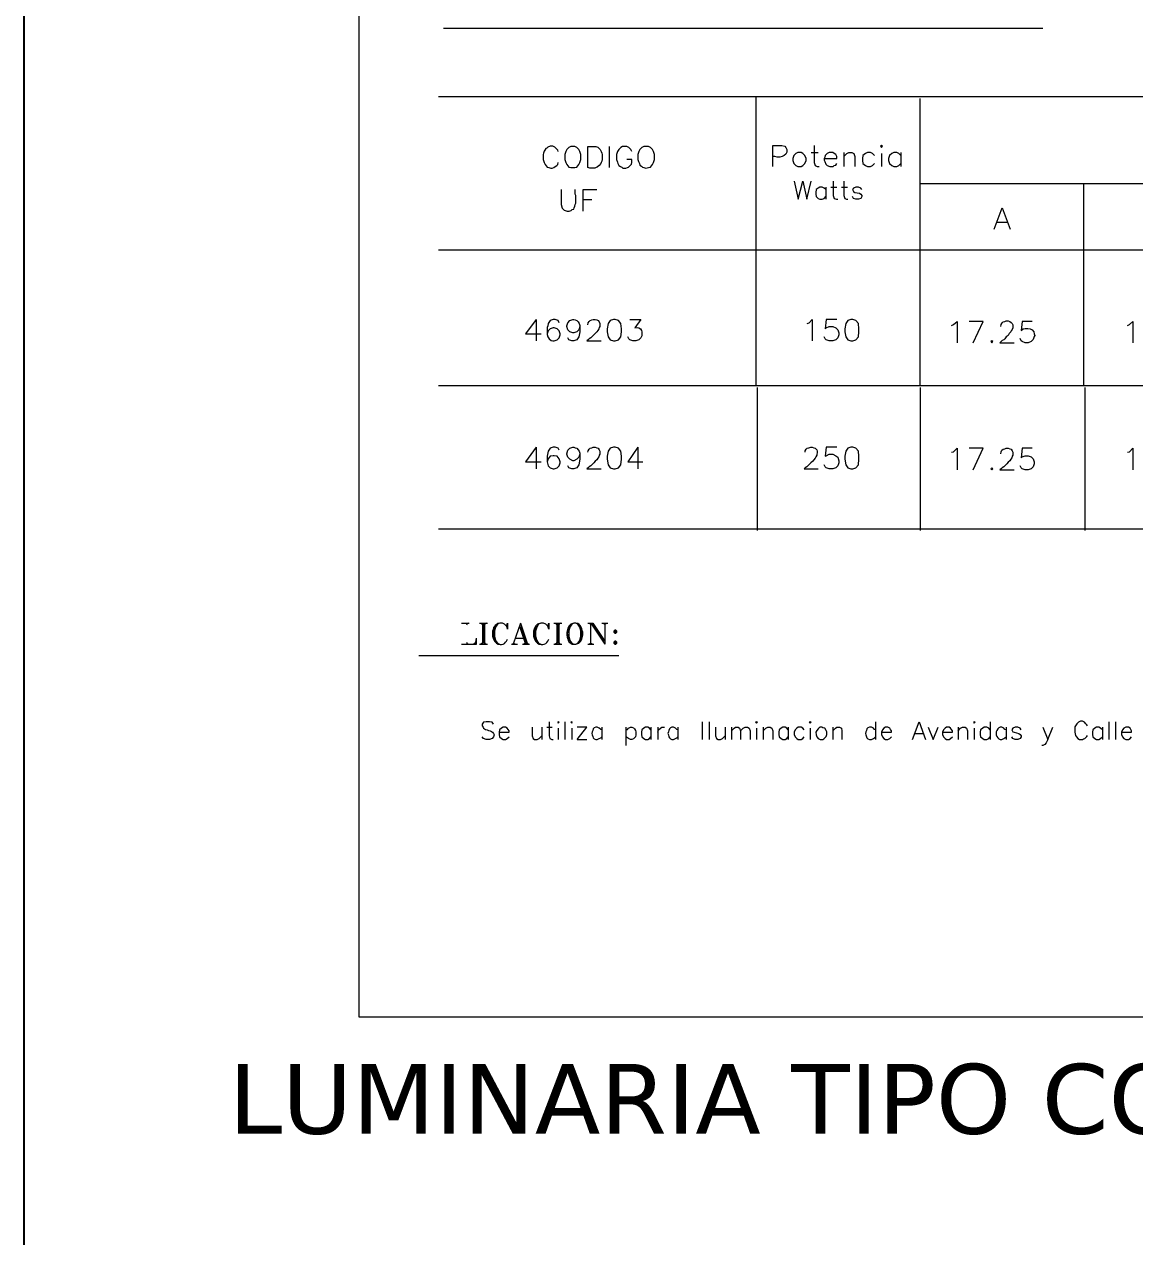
# Model space of a CAD drawing. Extents: x 604418 to 606014, y 1310869 to 1312555.
# Drawn here: x 605408.21 to 605449.03, y 1311098.76 to 1311143.32 of the extents above; entities that cross this region are included whole.
import ezdxf

# ---------------------------------------------------------------- set-up
doc = ezdxf.new("R2010")
doc.units = 0
doc.header["$MEASUREMENT"] = 0
doc.linetypes.add('DASHED', pattern=[0.75, 0.5, -0.25])
doc.layers.get('0').update_dxf_attribs({"color": 10})
doc.layers.add('_Detalles', color=254, linetype='DASHED')
doc.styles.add('ISAAC', font='arial.ttf')

msp = doc.modelspace()

# ---------------------------------------------------------------- linework, layer by layer
at = {"ltscale": 0.25}
msp.add_lwpolyline([(606013.759, 1310913.533), (605408.211, 1310911.04), (605408.211, 1311284.99), (606013.759, 1311287.483)], close=True, dxfattribs=at)
at = {"color": 7, "lineweight": 13}
msp.add_lwpolyline([(605420.505, 1311106.841), (605480.689, 1311106.841), (605480.689, 1311184.727), (605420.505, 1311184.727)], close=True, dxfattribs=at)
for points in [[(605423.618, 1311143.173), (605445.646, 1311143.173)], [(605423.434, 1311140.668), (605476.128, 1311140.668)], [(605435.111, 1311130.041), (605435.111, 1311140.668)], [(605441.133, 1311130.041), (605441.133, 1311140.594)], [(605427.836, 1311138.642), (605427.817, 1311138.697), (605427.78, 1311138.734), (605427.743, 1311138.771), (605427.707, 1311138.808), (605427.633, 1311138.845), (605427.541, 1311138.845), (605427.449, 1311138.808), (605427.412, 1311138.771), (605427.375, 1311138.753), (605427.338, 1311138.697), (605427.32, 1311138.66), (605427.301, 1311138.587), (605427.283, 1311138.532), (605427.283, 1311138.347), (605427.32, 1311138.237), (605427.357, 1311138.163), (605427.43, 1311138.071), (605427.486, 1311138.053), (605427.559, 1311138.034), (605427.615, 1311138.034), (605427.67, 1311138.053), (605427.725, 1311138.09), (605427.78, 1311138.126), (605427.817, 1311138.163), (605427.836, 1311138.237)], [(605428.296, 1311138.826), (605428.222, 1311138.789), (605428.149, 1311138.716), (605428.112, 1311138.642), (605428.075, 1311138.532), (605428.075, 1311138.347), (605428.112, 1311138.237), (605428.149, 1311138.163), (605428.222, 1311138.071), (605428.296, 1311138.053), (605428.443, 1311138.053), (605428.517, 1311138.071), (605428.591, 1311138.163), (605428.628, 1311138.237), (605428.664, 1311138.347), (605428.664, 1311138.532), (605428.628, 1311138.642), (605428.591, 1311138.716), (605428.517, 1311138.789), (605428.443, 1311138.826), (605428.296, 1311138.826)], [(605428.922, 1311138.053), (605428.922, 1311138.826), (605428.996, 1311138.826), (605429.051, 1311138.826), (605429.088, 1311138.826), (605429.143, 1311138.826), (605429.217, 1311138.826), (605429.291, 1311138.808), (605429.327, 1311138.771), (605429.383, 1311138.716), (605429.42, 1311138.642), (605429.438, 1311138.587), (605429.456, 1311138.532), (605429.456, 1311138.458), (605429.456, 1311138.403), (605429.456, 1311138.347), (605429.438, 1311138.292), (605429.42, 1311138.237), (605429.401, 1311138.2), (605429.346, 1311138.126), (605429.272, 1311138.071), (605429.235, 1311138.053), (605429.18, 1311138.034), (605429.125, 1311138.034), (605429.07, 1311138.034), (605428.996, 1311138.034), (605428.922, 1311138.053)], [(605429.714, 1311138.826), (605429.714, 1311138.053)], [(605430.543, 1311138.642), (605430.506, 1311138.716), (605430.433, 1311138.789), (605430.359, 1311138.826), (605430.193, 1311138.826), (605430.138, 1311138.789), (605430.064, 1311138.716), (605430.009, 1311138.642), (605429.972, 1311138.532), (605429.972, 1311138.347), (605430.009, 1311138.255), (605430.027, 1311138.2), (605430.064, 1311138.126), (605430.119, 1311138.09), (605430.175, 1311138.071), (605430.211, 1311138.034), (605430.267, 1311138.034), (605430.322, 1311138.034), (605430.377, 1311138.053), (605430.414, 1311138.071), (605430.451, 1311138.108), (605430.488, 1311138.145), (605430.525, 1311138.182), (605430.543, 1311138.237), (605430.543, 1311138.292), (605430.543, 1311138.347), (605430.359, 1311138.347)], [(605430.985, 1311138.826), (605430.911, 1311138.789), (605430.838, 1311138.716), (605430.801, 1311138.642), (605430.764, 1311138.532), (605430.764, 1311138.347), (605430.782, 1311138.274), (605430.819, 1311138.2), (605430.838, 1311138.145), (605430.893, 1311138.108), (605430.93, 1311138.071), (605430.985, 1311138.053), (605431.059, 1311138.034), (605431.151, 1311138.053), (605431.224, 1311138.071), (605431.298, 1311138.163), (605431.335, 1311138.237), (605431.372, 1311138.347), (605431.372, 1311138.532), (605431.335, 1311138.642), (605431.298, 1311138.716), (605431.224, 1311138.789), (605431.151, 1311138.826), (605430.985, 1311138.826)], [(605435.718, 1311138.09), (605435.718, 1311138.863), (605436.05, 1311138.863), (605436.161, 1311138.845), (605436.197, 1311138.789), (605436.234, 1311138.716), (605436.234, 1311138.66), (605436.234, 1311138.624), (605436.197, 1311138.55), (605436.142, 1311138.495), (605436.068, 1311138.458), (605435.976, 1311138.439), (605435.884, 1311138.439), (605435.792, 1311138.458), (605435.718, 1311138.458)], [(605436.639, 1311138.605), (605436.566, 1311138.568), (605436.492, 1311138.495), (605436.455, 1311138.384), (605436.455, 1311138.311), (605436.492, 1311138.2), (605436.566, 1311138.126), (605436.639, 1311138.09), (605436.768, 1311138.09), (605436.824, 1311138.126), (605436.897, 1311138.2), (605436.952, 1311138.311), (605436.952, 1311138.384), (605436.897, 1311138.495), (605436.824, 1311138.568), (605436.768, 1311138.605), (605436.639, 1311138.605)], [(605437.137, 1311138.605), (605437.395, 1311138.605)], [(605437.247, 1311138.863), (605437.247, 1311138.237), (605437.284, 1311138.126), (605437.358, 1311138.09), (605437.431, 1311138.09)], [(605437.616, 1311138.384), (605438.076, 1311138.384), (605438.076, 1311138.458), (605438.039, 1311138.532), (605437.984, 1311138.568), (605437.929, 1311138.605), (605437.8, 1311138.605), (605437.726, 1311138.568), (605437.652, 1311138.495), (605437.634, 1311138.439), (605437.616, 1311138.384), (605437.616, 1311138.329), (605437.634, 1311138.274), (605437.671, 1311138.182), (605437.726, 1311138.126), (605437.818, 1311138.09), (605437.892, 1311138.09), (605437.947, 1311138.09), (605437.984, 1311138.126), (605438.039, 1311138.145), (605438.076, 1311138.2)], [(605438.334, 1311138.605), (605438.334, 1311138.09)], [(605438.334, 1311138.458), (605438.444, 1311138.568), (605438.518, 1311138.605), (605438.629, 1311138.605), (605438.702, 1311138.568), (605438.739, 1311138.458), (605438.739, 1311138.09)], [(605439.457, 1311138.495), (605439.384, 1311138.568), (605439.31, 1311138.605), (605439.199, 1311138.605), (605439.126, 1311138.568), (605439.034, 1311138.495), (605439.015, 1311138.384), (605439.015, 1311138.311), (605439.034, 1311138.2), (605439.126, 1311138.126), (605439.199, 1311138.09), (605439.31, 1311138.09), (605439.384, 1311138.126), (605439.457, 1311138.2)], [(605439.678, 1311138.845), (605439.715, 1311138.789), (605439.752, 1311138.845), (605439.715, 1311138.863), (605439.678, 1311138.845)], [(605440.433, 1311138.495), (605440.36, 1311138.568), (605440.286, 1311138.605), (605440.176, 1311138.605), (605440.102, 1311138.568), (605440.01, 1311138.495), (605439.973, 1311138.384), (605439.973, 1311138.311), (605440.01, 1311138.2), (605440.102, 1311138.126), (605440.176, 1311138.09), (605440.286, 1311138.09), (605440.36, 1311138.126), (605440.433, 1311138.2)], [(605440.433, 1311138.605), (605440.433, 1311138.09)], [(605439.715, 1311138.568), (605439.715, 1311138.09)], [(605436.51, 1311137.555), (605436.658, 1311136.892), (605436.824, 1311137.555), (605436.971, 1311136.892), (605437.137, 1311137.555)], [(605437.671, 1311137.242), (605437.616, 1311137.298), (605437.542, 1311137.334), (605437.45, 1311137.334), (605437.395, 1311137.298), (605437.321, 1311137.242), (605437.302, 1311137.132), (605437.302, 1311137.077), (605437.321, 1311136.984), (605437.395, 1311136.911), (605437.45, 1311136.892), (605437.542, 1311136.892), (605437.616, 1311136.911), (605437.671, 1311136.984)], [(605437.671, 1311137.334), (605437.671, 1311136.892)], [(605437.855, 1311137.334), (605438.076, 1311137.334)], [(605437.947, 1311137.555), (605437.947, 1311137.021), (605437.984, 1311136.911), (605438.058, 1311136.892), (605438.113, 1311136.892)], [(605438.242, 1311137.334), (605438.463, 1311137.334)], [(605438.334, 1311137.555), (605438.334, 1311137.021), (605438.371, 1311136.911), (605438.426, 1311136.892), (605438.481, 1311136.892)], [(605438.997, 1311137.242), (605438.96, 1311137.298), (605438.868, 1311137.334), (605438.776, 1311137.334), (605438.684, 1311137.298), (605438.647, 1311137.242), (605438.684, 1311137.169), (605438.739, 1311137.132), (605438.905, 1311137.113), (605438.96, 1311137.077), (605438.997, 1311137.021), (605438.997, 1311136.984), (605438.96, 1311136.911), (605438.868, 1311136.892), (605438.776, 1311136.892), (605438.684, 1311136.911), (605438.647, 1311136.984)], [(605441.133, 1311137.463), (605471.192, 1311137.463)], [(605447.156, 1311130.041), (605447.156, 1311137.463)], [(605427.946, 1311137.242), (605427.946, 1311136.69), (605427.983, 1311136.561), (605428.057, 1311136.487), (605428.167, 1311136.45), (605428.241, 1311136.45), (605428.314, 1311136.469), (605428.351, 1311136.506), (605428.407, 1311136.524), (605428.425, 1311136.579), (605428.443, 1311136.635), (605428.462, 1311136.69), (605428.48, 1311136.745), (605428.48, 1311136.819), (605428.48, 1311136.874), (605428.48, 1311136.948), (605428.48, 1311137.021), (605428.462, 1311137.077), (605428.462, 1311137.132), (605428.462, 1311137.187), (605428.462, 1311137.242)], [(605428.756, 1311136.45), (605428.756, 1311137.242), (605429.254, 1311137.242)], [(605428.756, 1311136.874), (605429.07, 1311136.874)], [(605443.859, 1311135.787), (605444.154, 1311136.579), (605444.449, 1311135.787)], [(605443.97, 1311136.045), (605444.338, 1311136.045)], [(605423.434, 1311135.032), (605476.128, 1311135.032)], [(605427.025, 1311132.472), (605426.638, 1311131.938), (605427.209, 1311131.938)], [(605427.025, 1311132.472), (605427.025, 1311131.68)], [(605427.872, 1311132.343), (605427.836, 1311132.435), (605427.725, 1311132.472), (605427.651, 1311132.472), (605427.541, 1311132.435), (605427.467, 1311132.325), (605427.449, 1311132.233), (605427.43, 1311132.177), (605427.43, 1311132.122), (605427.43, 1311132.012), (605427.43, 1311131.975), (605427.43, 1311131.919), (605427.449, 1311131.827), (605427.504, 1311131.754), (605427.578, 1311131.698), (605427.633, 1311131.68), (605427.688, 1311131.68), (605427.799, 1311131.717), (605427.872, 1311131.791), (605427.909, 1311131.901), (605427.909, 1311131.938), (605427.872, 1311132.048), (605427.799, 1311132.122), (605427.688, 1311132.159), (605427.651, 1311132.159), (605427.541, 1311132.122), (605427.467, 1311132.048), (605427.43, 1311131.938)], [(605428.628, 1311132.214), (605428.591, 1311132.085), (605428.517, 1311132.012), (605428.407, 1311131.975), (605428.37, 1311131.975), (605428.259, 1311132.012), (605428.186, 1311132.085), (605428.149, 1311132.214), (605428.149, 1311132.233), (605428.186, 1311132.343), (605428.259, 1311132.435), (605428.37, 1311132.472), (605428.407, 1311132.472), (605428.462, 1311132.454), (605428.517, 1311132.435), (605428.572, 1311132.38), (605428.609, 1311132.325), (605428.628, 1311132.251), (605428.628, 1311132.177), (605428.628, 1311132.104), (605428.628, 1311132.012), (605428.591, 1311131.827), (605428.517, 1311131.717), (605428.407, 1311131.68), (605428.333, 1311131.68), (605428.222, 1311131.717), (605428.186, 1311131.791)], [(605428.922, 1311132.269), (605428.941, 1311132.343), (605428.977, 1311132.398), (605429.014, 1311132.435), (605429.07, 1311132.454), (605429.125, 1311132.472), (605429.198, 1311132.472), (605429.254, 1311132.454), (605429.309, 1311132.435), (605429.346, 1311132.38), (605429.364, 1311132.325), (605429.364, 1311132.251), (605429.364, 1311132.214), (605429.346, 1311132.177), (605429.327, 1311132.122), (605429.291, 1311132.067), (605429.254, 1311132.012), (605429.198, 1311131.956), (605429.143, 1311131.901), (605429.07, 1311131.827), (605429.033, 1311131.791), (605428.977, 1311131.754), (605428.941, 1311131.717), (605428.885, 1311131.68), (605429.42, 1311131.68)], [(605429.862, 1311132.472), (605429.751, 1311132.435), (605429.677, 1311132.325), (605429.641, 1311132.122), (605429.641, 1311132.012), (605429.677, 1311131.827), (605429.751, 1311131.717), (605429.862, 1311131.68), (605429.935, 1311131.68), (605430.046, 1311131.717), (605430.138, 1311131.827), (605430.156, 1311132.012), (605430.156, 1311132.122), (605430.138, 1311132.325), (605430.046, 1311132.435), (605429.935, 1311132.472), (605429.862, 1311132.472)], [(605430.469, 1311132.472), (605430.875, 1311132.472), (605430.654, 1311132.159), (605430.746, 1311132.177), (605430.801, 1311132.159), (605430.856, 1311132.122), (605430.893, 1311132.067), (605430.911, 1311132.012), (605430.911, 1311131.938), (605430.911, 1311131.864), (605430.875, 1311131.791), (605430.801, 1311131.717), (605430.69, 1311131.68), (605430.58, 1311131.68), (605430.469, 1311131.717), (605430.433, 1311131.754), (605430.396, 1311131.827)], [(605436.989, 1311132.325), (605437.063, 1311132.343), (605437.174, 1311132.472), (605437.174, 1311131.68)], [(605438.076, 1311132.472), (605437.689, 1311132.472), (605437.652, 1311132.122), (605437.689, 1311132.159), (605437.8, 1311132.214), (605437.929, 1311132.214), (605438.039, 1311132.159), (605438.113, 1311132.085), (605438.15, 1311131.975), (605438.15, 1311131.901), (605438.113, 1311131.791), (605438.039, 1311131.717), (605437.929, 1311131.68), (605437.8, 1311131.68), (605437.689, 1311131.717), (605437.652, 1311131.754), (605437.616, 1311131.827)], [(605438.592, 1311132.472), (605438.481, 1311132.435), (605438.408, 1311132.325), (605438.371, 1311132.122), (605438.371, 1311132.012), (605438.408, 1311131.827), (605438.481, 1311131.717), (605438.592, 1311131.68), (605438.665, 1311131.68), (605438.776, 1311131.717), (605438.868, 1311131.827), (605438.886, 1311132.012), (605438.886, 1311132.122), (605438.868, 1311132.325), (605438.776, 1311132.435), (605438.665, 1311132.472), (605438.592, 1311132.472)], [(605442.294, 1311132.251), (605442.367, 1311132.288), (605442.496, 1311132.398), (605442.496, 1311131.606)], [(605443.086, 1311131.606), (605443.454, 1311132.398), (605442.938, 1311132.398)], [(605444.099, 1311132.214), (605444.117, 1311132.288), (605444.154, 1311132.343), (605444.191, 1311132.38), (605444.246, 1311132.398), (605444.301, 1311132.417), (605444.375, 1311132.417), (605444.43, 1311132.398), (605444.485, 1311132.362), (605444.522, 1311132.325), (605444.541, 1311132.269), (605444.541, 1311132.196), (605444.541, 1311132.159), (605444.522, 1311132.104), (605444.485, 1311132.048), (605444.467, 1311132.012), (605444.412, 1311131.956), (605444.375, 1311131.883), (605444.301, 1311131.827), (605444.246, 1311131.754), (605444.209, 1311131.717), (605444.154, 1311131.698), (605444.117, 1311131.662), (605444.062, 1311131.606), (605444.596, 1311131.606)], [(605445.259, 1311132.398), (605444.891, 1311132.398), (605444.854, 1311132.067), (605444.927, 1311132.122), (605445.001, 1311132.141), (605445.093, 1311132.141), (605445.185, 1311132.122), (605445.259, 1311132.085), (605445.314, 1311132.012), (605445.333, 1311131.938), (605445.351, 1311131.883), (605445.333, 1311131.846), (605445.296, 1311131.735), (605445.222, 1311131.662), (605445.112, 1311131.606), (605445.001, 1311131.606), (605444.891, 1311131.662), (605444.854, 1311131.68), (605444.817, 1311131.772)], [(605448.758, 1311132.251), (605448.832, 1311132.288), (605448.961, 1311132.398), (605448.961, 1311131.606)], [(605443.767, 1311131.68), (605443.73, 1311131.662), (605443.767, 1311131.606), (605443.804, 1311131.662), (605443.767, 1311131.68)], [(605423.434, 1311130.041), (605476.128, 1311130.041)], [(605435.148, 1311129.967), (605435.148, 1311124.718)], [(605441.133, 1311129.967), (605441.133, 1311124.718)], [(605447.193, 1311129.967), (605447.193, 1311124.718)], [(605427.025, 1311127.775), (605426.638, 1311127.241), (605427.209, 1311127.241)], [(605427.025, 1311127.775), (605427.025, 1311126.983)], [(605427.872, 1311127.665), (605427.836, 1311127.739), (605427.725, 1311127.775), (605427.651, 1311127.775), (605427.541, 1311127.739), (605427.467, 1311127.628), (605427.43, 1311127.444), (605427.43, 1311127.241), (605427.467, 1311127.094), (605427.541, 1311127.02), (605427.651, 1311126.983), (605427.688, 1311126.983), (605427.799, 1311127.02), (605427.872, 1311127.094), (605427.909, 1311127.204), (605427.909, 1311127.241), (605427.872, 1311127.352), (605427.799, 1311127.444), (605427.688, 1311127.462), (605427.651, 1311127.462), (605427.541, 1311127.444), (605427.467, 1311127.352), (605427.43, 1311127.241)], [(605428.628, 1311127.518), (605428.591, 1311127.407), (605428.517, 1311127.333), (605428.407, 1311127.278), (605428.37, 1311127.278), (605428.259, 1311127.333), (605428.186, 1311127.407), (605428.149, 1311127.518), (605428.149, 1311127.536), (605428.186, 1311127.665), (605428.259, 1311127.739), (605428.37, 1311127.775), (605428.407, 1311127.775), (605428.462, 1311127.757), (605428.517, 1311127.739), (605428.572, 1311127.683), (605428.609, 1311127.628), (605428.628, 1311127.554), (605428.628, 1311127.481), (605428.628, 1311127.407), (605428.628, 1311127.333), (605428.591, 1311127.131), (605428.517, 1311127.02), (605428.407, 1311126.983), (605428.333, 1311126.983), (605428.222, 1311127.02), (605428.186, 1311127.094)], [(605428.922, 1311127.591), (605428.941, 1311127.647), (605428.977, 1311127.702), (605429.014, 1311127.739), (605429.07, 1311127.757), (605429.125, 1311127.775), (605429.198, 1311127.775), (605429.254, 1311127.757), (605429.309, 1311127.739), (605429.346, 1311127.683), (605429.364, 1311127.628), (605429.364, 1311127.554), (605429.364, 1311127.518), (605429.346, 1311127.481), (605429.327, 1311127.425), (605429.291, 1311127.37), (605429.254, 1311127.315), (605429.198, 1311127.26), (605429.143, 1311127.204), (605429.07, 1311127.131), (605429.033, 1311127.094), (605428.977, 1311127.057), (605428.941, 1311127.02), (605428.885, 1311126.983), (605429.42, 1311126.983)], [(605429.862, 1311127.775), (605429.751, 1311127.739), (605429.677, 1311127.628), (605429.641, 1311127.444), (605429.641, 1311127.333), (605429.677, 1311127.131), (605429.751, 1311127.02), (605429.862, 1311126.983), (605429.935, 1311126.983), (605430.046, 1311127.02), (605430.138, 1311127.131), (605430.156, 1311127.333), (605430.156, 1311127.444), (605430.138, 1311127.628), (605430.046, 1311127.739), (605429.935, 1311127.775), (605429.862, 1311127.775)], [(605430.764, 1311127.775), (605430.396, 1311127.241), (605430.948, 1311127.241)], [(605430.764, 1311127.775), (605430.764, 1311126.983)], [(605436.916, 1311127.591), (605436.916, 1311127.647), (605436.952, 1311127.702), (605436.989, 1311127.739), (605437.045, 1311127.757), (605437.118, 1311127.775), (605437.174, 1311127.775), (605437.229, 1311127.757), (605437.284, 1311127.739), (605437.339, 1311127.683), (605437.358, 1311127.628), (605437.358, 1311127.573), (605437.339, 1311127.518), (605437.339, 1311127.481), (605437.302, 1311127.425), (605437.284, 1311127.37), (605437.229, 1311127.315), (605437.192, 1311127.26), (605437.118, 1311127.204), (605437.045, 1311127.131), (605437.008, 1311127.094), (605436.971, 1311127.057), (605436.916, 1311127.02), (605436.879, 1311126.983), (605437.395, 1311126.983)], [(605438.076, 1311127.775), (605437.689, 1311127.775), (605437.652, 1311127.444), (605437.689, 1311127.462), (605437.8, 1311127.518), (605437.929, 1311127.518), (605438.039, 1311127.462), (605438.113, 1311127.407), (605438.15, 1311127.278), (605438.15, 1311127.204), (605438.113, 1311127.094), (605438.039, 1311127.02), (605437.929, 1311126.983), (605437.8, 1311126.983), (605437.689, 1311127.02), (605437.652, 1311127.057), (605437.616, 1311127.131)], [(605438.592, 1311127.775), (605438.481, 1311127.739), (605438.408, 1311127.628), (605438.371, 1311127.444), (605438.371, 1311127.333), (605438.408, 1311127.131), (605438.481, 1311127.02), (605438.592, 1311126.983), (605438.665, 1311126.983), (605438.776, 1311127.02), (605438.868, 1311127.131), (605438.886, 1311127.333), (605438.886, 1311127.444), (605438.868, 1311127.628), (605438.776, 1311127.739), (605438.665, 1311127.775), (605438.592, 1311127.775)], [(605442.294, 1311127.591), (605442.367, 1311127.61), (605442.496, 1311127.739), (605442.496, 1311126.947)], [(605443.086, 1311126.947), (605443.454, 1311127.739), (605442.938, 1311127.739)], [(605444.099, 1311127.536), (605444.117, 1311127.61), (605444.136, 1311127.665), (605444.191, 1311127.702), (605444.246, 1311127.72), (605444.301, 1311127.739), (605444.375, 1311127.739), (605444.43, 1311127.72), (605444.485, 1311127.702), (605444.522, 1311127.647), (605444.541, 1311127.591), (605444.541, 1311127.518), (605444.541, 1311127.481), (605444.522, 1311127.444), (605444.504, 1311127.389), (605444.467, 1311127.333), (605444.43, 1311127.278), (605444.375, 1311127.223), (605444.32, 1311127.168), (605444.246, 1311127.094), (605444.209, 1311127.057), (605444.154, 1311127.02), (605444.117, 1311126.983), (605444.062, 1311126.947), (605444.596, 1311126.947)], [(605445.259, 1311127.739), (605444.891, 1311127.739), (605444.854, 1311127.389), (605444.891, 1311127.425), (605445.001, 1311127.462), (605445.112, 1311127.462), (605445.222, 1311127.425), (605445.296, 1311127.352), (605445.333, 1311127.241), (605445.333, 1311127.168), (605445.296, 1311127.057), (605445.222, 1311126.983), (605445.112, 1311126.947), (605445.001, 1311126.947), (605444.891, 1311126.983), (605444.854, 1311127.02), (605444.817, 1311127.094)], [(605448.758, 1311127.591), (605448.832, 1311127.61), (605448.961, 1311127.739), (605448.961, 1311126.947)], [(605443.767, 1311127.02), (605443.73, 1311126.983), (605443.767, 1311126.947), (605443.804, 1311126.983), (605443.767, 1311127.02)], [(605423.434, 1311124.773), (605476.164, 1311124.773)], [(605424.281, 1311121.311), (605424.557, 1311121.311)], [(605424.502, 1311121.311), (605424.465, 1311121.237)], [(605424.539, 1311121.311), (605424.465, 1311121.274)], [(605424.944, 1311121.311), (605425.239, 1311121.311)], [(605424.981, 1311121.311), (605425.054, 1311121.274)], [(605425.018, 1311121.311), (605425.054, 1311121.237)], [(605425.054, 1311121.311), (605425.054, 1311120.537)], [(605425.091, 1311121.274), (605425.091, 1311120.574)], [(605425.128, 1311121.311), (605425.128, 1311120.537)], [(605425.165, 1311121.311), (605425.128, 1311121.237)], [(605425.202, 1311121.311), (605425.128, 1311121.274)], [(605425.939, 1311121.2), (605425.975, 1311121.311), (605425.975, 1311121.09), (605425.957, 1311121.145), (605425.939, 1311121.2), (605425.902, 1311121.237), (605425.865, 1311121.274), (605425.791, 1311121.311), (605425.699, 1311121.311), (605425.607, 1311121.292), (605425.57, 1311121.255), (605425.515, 1311121.219), (605425.496, 1311121.182), (605425.46, 1311121.145), (605425.441, 1311121.071), (605425.423, 1311121.016), (605425.423, 1311120.832), (605425.46, 1311120.721), (605425.496, 1311120.648), (605425.57, 1311120.574), (605425.625, 1311120.537), (605425.699, 1311120.519), (605425.754, 1311120.519), (605425.81, 1311120.537), (605425.865, 1311120.556), (605425.902, 1311120.611), (605425.939, 1311120.648), (605425.975, 1311120.721)], [(605425.681, 1311121.311), (605425.607, 1311121.274), (605425.533, 1311121.163), (605425.496, 1311121.016), (605425.496, 1311120.832), (605425.533, 1311120.666), (605425.607, 1311120.574), (605425.681, 1311120.537)], [(605426.454, 1311121.311), (605426.196, 1311120.574)], [(605426.454, 1311121.311), (605426.712, 1311120.537)], [(605427.449, 1311121.2), (605427.486, 1311121.311), (605427.486, 1311121.09), (605427.449, 1311121.2), (605427.375, 1311121.274), (605427.301, 1311121.311), (605427.191, 1311121.311), (605427.08, 1311121.274), (605427.007, 1311121.2), (605426.97, 1311121.127), (605426.933, 1311121.016), (605426.933, 1311120.832), (605426.97, 1311120.721), (605427.007, 1311120.648), (605427.08, 1311120.574), (605427.136, 1311120.537), (605427.209, 1311120.519), (605427.265, 1311120.519), (605427.32, 1311120.537), (605427.375, 1311120.556), (605427.412, 1311120.592), (605427.449, 1311120.648), (605427.486, 1311120.721)], [(605427.191, 1311121.311), (605427.117, 1311121.274), (605427.044, 1311121.163), (605427.007, 1311121.016), (605427.007, 1311120.832), (605427.044, 1311120.666), (605427.117, 1311120.574), (605427.191, 1311120.537)], [(605427.67, 1311121.311), (605427.964, 1311121.311)], [(605427.707, 1311121.311), (605427.78, 1311121.274)], [(605427.743, 1311121.311), (605427.78, 1311121.237)], [(605427.78, 1311121.311), (605427.78, 1311120.537)], [(605427.817, 1311121.274), (605427.817, 1311120.574)], [(605427.854, 1311121.311), (605427.854, 1311120.537)], [(605427.891, 1311121.311), (605427.854, 1311121.237)], [(605427.928, 1311121.311), (605427.854, 1311121.274)], [(605428.407, 1311121.311), (605428.296, 1311121.274), (605428.222, 1311121.2), (605428.186, 1311121.127), (605428.149, 1311120.979), (605428.149, 1311120.869), (605428.167, 1311120.795), (605428.186, 1311120.721), (605428.204, 1311120.666), (605428.241, 1311120.611), (605428.296, 1311120.574), (605428.351, 1311120.537), (605428.407, 1311120.537), (605428.48, 1311120.537), (605428.591, 1311120.574), (605428.664, 1311120.648), (605428.701, 1311120.721), (605428.738, 1311120.869), (605428.738, 1311120.979), (605428.72, 1311121.034), (605428.701, 1311121.108), (605428.683, 1311121.163), (605428.646, 1311121.219), (605428.609, 1311121.255), (605428.554, 1311121.292), (605428.48, 1311121.311), (605428.407, 1311121.311)], [(605428.407, 1311121.311), (605428.333, 1311121.274), (605428.259, 1311121.163), (605428.222, 1311121.016), (605428.222, 1311120.832), (605428.259, 1311120.666), (605428.333, 1311120.574), (605428.407, 1311120.537)], [(605428.48, 1311120.537), (605428.554, 1311120.574), (605428.628, 1311120.666), (605428.664, 1311120.832), (605428.664, 1311121.016), (605428.628, 1311121.163), (605428.554, 1311121.274), (605428.48, 1311121.311)], [(605428.922, 1311121.311), (605429.106, 1311121.311)], [(605428.959, 1311121.311), (605429.033, 1311121.274)], [(605429.033, 1311120.574), (605429.033, 1311121.311), (605429.548, 1311120.537)], [(605429.07, 1311121.311), (605429.512, 1311120.648)], [(605429.106, 1311121.311), (605429.548, 1311120.648)], [(605429.438, 1311121.311), (605429.659, 1311121.311)], [(605429.475, 1311121.311), (605429.548, 1311121.274), (605429.622, 1311121.311)], [(605429.548, 1311121.274), (605429.548, 1311120.537)], [(605425.533, 1311121.2), (605425.496, 1311121.108), (605425.46, 1311121.034), (605425.441, 1311120.979), (605425.441, 1311120.924), (605425.441, 1311120.85), (605425.46, 1311120.795), (605425.496, 1311120.721), (605425.533, 1311120.648)], [(605426.417, 1311121.2), (605426.638, 1311120.537)], [(605426.454, 1311121.2), (605426.675, 1311120.537)], [(605427.044, 1311121.2), (605427.007, 1311121.108), (605426.97, 1311121.034), (605426.951, 1311120.979), (605426.951, 1311120.924), (605426.951, 1311120.85), (605426.97, 1311120.795), (605427.007, 1311120.721), (605427.044, 1311120.648)], [(605428.259, 1311121.2), (605428.222, 1311121.108), (605428.186, 1311121.034), (605428.186, 1311120.979), (605428.167, 1311120.924), (605428.186, 1311120.85), (605428.204, 1311120.795), (605428.222, 1311120.721), (605428.259, 1311120.648)], [(605428.628, 1311120.648), (605428.664, 1311120.721), (605428.701, 1311120.795), (605428.72, 1311120.85), (605428.72, 1311120.924), (605428.72, 1311120.979), (605428.701, 1311121.034), (605428.664, 1311121.108), (605428.628, 1311121.2)], [(605429.917, 1311121.053), (605429.88, 1311121.016), (605429.88, 1311120.979), (605429.917, 1311120.942), (605429.954, 1311120.942), (605429.99, 1311120.979), (605429.99, 1311121.016), (605429.954, 1311121.053), (605429.917, 1311121.053)], [(605429.917, 1311121.016), (605429.917, 1311120.979), (605429.954, 1311120.979), (605429.954, 1311121.016), (605429.917, 1311121.016)], [(605424.281, 1311120.537), (605424.833, 1311120.537), (605424.833, 1311120.758)], [(605424.465, 1311120.611), (605424.502, 1311120.537)], [(605424.465, 1311120.574), (605424.539, 1311120.537)], [(605424.649, 1311120.537), (605424.833, 1311120.574)], [(605424.723, 1311120.537), (605424.833, 1311120.611)], [(605424.76, 1311120.537), (605424.833, 1311120.648)], [(605424.797, 1311120.537), (605424.833, 1311120.758)], [(605424.944, 1311120.537), (605425.239, 1311120.537)], [(605425.054, 1311120.574), (605424.981, 1311120.537)], [(605425.054, 1311120.611), (605425.018, 1311120.537)], [(605425.128, 1311120.611), (605425.165, 1311120.537)], [(605425.128, 1311120.574), (605425.202, 1311120.537)], [(605426.123, 1311120.537), (605426.344, 1311120.537)], [(605426.16, 1311120.537), (605426.196, 1311120.574), (605426.27, 1311120.537)], [(605426.27, 1311120.758), (605426.602, 1311120.758)], [(605426.528, 1311120.537), (605426.786, 1311120.537)], [(605426.638, 1311120.574), (605426.565, 1311120.537)], [(605426.638, 1311120.611), (605426.602, 1311120.537)], [(605426.675, 1311120.611), (605426.749, 1311120.537)], [(605427.67, 1311120.537), (605427.964, 1311120.537)], [(605427.78, 1311120.574), (605427.707, 1311120.537)], [(605427.78, 1311120.611), (605427.743, 1311120.537)], [(605427.854, 1311120.611), (605427.891, 1311120.537)], [(605427.854, 1311120.574), (605427.928, 1311120.537)], [(605428.922, 1311120.537), (605429.143, 1311120.537)], [(605428.959, 1311120.537), (605429.033, 1311120.574), (605429.106, 1311120.537)], [(605429.917, 1311120.648), (605429.88, 1311120.611), (605429.88, 1311120.574), (605429.917, 1311120.537), (605429.954, 1311120.537), (605429.99, 1311120.574), (605429.99, 1311120.611), (605429.954, 1311120.648), (605429.917, 1311120.648)], [(605429.917, 1311120.611), (605429.917, 1311120.574), (605429.954, 1311120.574), (605429.954, 1311120.611), (605429.917, 1311120.611)], [(605422.715, 1311120.114), (605430.064, 1311120.114)], [(605425.46, 1311117.59), (605425.404, 1311117.664), (605425.312, 1311117.682), (605425.183, 1311117.682), (605425.091, 1311117.664), (605425.036, 1311117.59), (605425.036, 1311117.535), (605425.073, 1311117.48), (605425.091, 1311117.443), (605425.165, 1311117.406), (605425.22, 1311117.388), (605425.275, 1311117.369), (605425.331, 1311117.351), (605425.386, 1311117.332), (605425.423, 1311117.296), (605425.46, 1311117.259), (605425.478, 1311117.203), (605425.46, 1311117.13), (605425.404, 1311117.075), (605425.312, 1311117.038), (605425.183, 1311117.038), (605425.091, 1311117.075), (605425.036, 1311117.13)], [(605427.504, 1311117.682), (605427.504, 1311117.167), (605427.522, 1311117.075), (605427.596, 1311117.038), (605427.651, 1311117.038)], [(605427.817, 1311117.664), (605427.836, 1311117.627), (605427.872, 1311117.664), (605427.836, 1311117.682), (605427.817, 1311117.664)], [(605428.075, 1311117.682), (605428.075, 1311117.038)], [(605428.296, 1311117.664), (605428.333, 1311117.627), (605428.351, 1311117.664), (605428.333, 1311117.682), (605428.296, 1311117.664)], [(605433.122, 1311117.682), (605433.122, 1311117.038)], [(605433.379, 1311117.682), (605433.379, 1311117.038)], [(605435.092, 1311117.664), (605435.129, 1311117.627), (605435.166, 1311117.664), (605435.129, 1311117.682), (605435.092, 1311117.664)], [(605437.063, 1311117.664), (605437.1, 1311117.627), (605437.137, 1311117.664), (605437.1, 1311117.682), (605437.063, 1311117.664)], [(605439.494, 1311117.682), (605439.494, 1311117.038)], [(605440.857, 1311117.038), (605441.097, 1311117.682), (605441.336, 1311117.038)], [(605443.104, 1311117.664), (605443.123, 1311117.627), (605443.159, 1311117.664), (605443.123, 1311117.682), (605443.104, 1311117.664)], [(605443.712, 1311117.682), (605443.712, 1311117.038)], [(605447.285, 1311117.535), (605447.267, 1311117.572), (605447.23, 1311117.609), (605447.174, 1311117.664), (605447.101, 1311117.701), (605447.027, 1311117.701), (605446.953, 1311117.664), (605446.898, 1311117.609), (605446.843, 1311117.535), (605446.825, 1311117.498), (605446.825, 1311117.443), (605446.825, 1311117.296), (605446.843, 1311117.185), (605446.88, 1311117.13), (605446.935, 1311117.075), (605446.99, 1311117.038), (605447.046, 1311117.038), (605447.101, 1311117.038), (605447.138, 1311117.056), (605447.193, 1311117.075), (605447.23, 1311117.111), (605447.267, 1311117.148), (605447.285, 1311117.185)], [(605448.077, 1311117.682), (605448.077, 1311117.038)], [(605448.316, 1311117.682), (605448.316, 1311117.038)], [(605425.662, 1311117.296), (605426.031, 1311117.296), (605426.031, 1311117.351), (605425.994, 1311117.406), (605425.957, 1311117.443), (605425.902, 1311117.48), (605425.81, 1311117.48), (605425.754, 1311117.443), (605425.681, 1311117.388), (605425.662, 1311117.296), (605425.662, 1311117.222), (605425.681, 1311117.13), (605425.754, 1311117.075), (605425.81, 1311117.038), (605425.902, 1311117.038), (605425.957, 1311117.075), (605426.031, 1311117.13)], [(605426.878, 1311117.48), (605426.878, 1311117.167), (605426.915, 1311117.075), (605426.97, 1311117.038), (605427.062, 1311117.038), (605427.136, 1311117.075), (605427.228, 1311117.167)], [(605427.228, 1311117.48), (605427.228, 1311117.038)], [(605427.412, 1311117.48), (605427.615, 1311117.48)], [(605427.836, 1311117.443), (605427.836, 1311117.038)], [(605428.333, 1311117.443), (605428.333, 1311117.038)], [(605428.535, 1311117.038), (605428.885, 1311117.48), (605428.535, 1311117.48)], [(605429.438, 1311117.388), (605429.401, 1311117.406), (605429.346, 1311117.443), (605429.272, 1311117.48), (605429.217, 1311117.48), (605429.162, 1311117.461), (605429.125, 1311117.425), (605429.106, 1311117.369), (605429.088, 1311117.314), (605429.07, 1311117.259), (605429.088, 1311117.203), (605429.106, 1311117.148), (605429.125, 1311117.093), (605429.162, 1311117.056), (605429.217, 1311117.038), (605429.272, 1311117.038), (605429.346, 1311117.075), (605429.401, 1311117.093), (605429.438, 1311117.13)], [(605429.438, 1311117.48), (605429.438, 1311117.038)], [(605430.322, 1311117.48), (605430.322, 1311116.817)], [(605430.322, 1311117.388), (605430.377, 1311117.406), (605430.414, 1311117.443), (605430.488, 1311117.48), (605430.543, 1311117.48), (605430.598, 1311117.461), (605430.635, 1311117.425), (605430.672, 1311117.369), (605430.69, 1311117.314), (605430.69, 1311117.259), (605430.69, 1311117.203), (605430.672, 1311117.13), (605430.635, 1311117.093), (605430.598, 1311117.056), (605430.543, 1311117.038), (605430.488, 1311117.038), (605430.414, 1311117.075), (605430.377, 1311117.093), (605430.322, 1311117.13)], [(605431.243, 1311117.388), (605431.188, 1311117.443), (605431.132, 1311117.48), (605431.04, 1311117.48), (605430.985, 1311117.443), (605430.911, 1311117.388), (605430.893, 1311117.296), (605430.893, 1311117.222), (605430.911, 1311117.13), (605430.985, 1311117.075), (605431.04, 1311117.038), (605431.132, 1311117.038), (605431.188, 1311117.075), (605431.243, 1311117.13)], [(605431.243, 1311117.48), (605431.243, 1311117.038)], [(605431.501, 1311117.48), (605431.501, 1311117.038)], [(605431.501, 1311117.296), (605431.519, 1311117.388), (605431.593, 1311117.443), (605431.648, 1311117.48), (605431.74, 1311117.48)], [(605432.237, 1311117.388), (605432.201, 1311117.406), (605432.145, 1311117.443), (605432.072, 1311117.48), (605432.016, 1311117.48), (605431.961, 1311117.461), (605431.924, 1311117.425), (605431.906, 1311117.369), (605431.888, 1311117.314), (605431.869, 1311117.259), (605431.888, 1311117.203), (605431.906, 1311117.13), (605431.924, 1311117.093), (605431.961, 1311117.056), (605432.016, 1311117.038), (605432.072, 1311117.038), (605432.145, 1311117.075), (605432.201, 1311117.093), (605432.237, 1311117.13)], [(605432.237, 1311117.48), (605432.237, 1311117.038)], [(605433.619, 1311117.48), (605433.619, 1311117.167), (605433.656, 1311117.075), (605433.711, 1311117.038), (605433.803, 1311117.038), (605433.877, 1311117.075), (605433.969, 1311117.167)], [(605433.969, 1311117.48), (605433.969, 1311117.038)], [(605434.208, 1311117.48), (605434.208, 1311117.038)], [(605434.208, 1311117.351), (605434.3, 1311117.443), (605434.356, 1311117.48), (605434.448, 1311117.48), (605434.503, 1311117.443), (605434.54, 1311117.351), (605434.54, 1311117.038)], [(605434.54, 1311117.351), (605434.632, 1311117.443), (605434.705, 1311117.48), (605434.798, 1311117.48), (605434.853, 1311117.443), (605434.89, 1311117.351), (605434.89, 1311117.038)], [(605435.129, 1311117.443), (605435.129, 1311117.038)], [(605435.369, 1311117.48), (605435.369, 1311117.038)], [(605435.369, 1311117.351), (605435.461, 1311117.443), (605435.534, 1311117.48), (605435.626, 1311117.48), (605435.682, 1311117.443), (605435.718, 1311117.351), (605435.718, 1311117.038)], [(605436.289, 1311117.388), (605436.234, 1311117.443), (605436.179, 1311117.48), (605436.087, 1311117.48), (605436.032, 1311117.443), (605435.958, 1311117.388), (605435.939, 1311117.296), (605435.939, 1311117.222), (605435.958, 1311117.13), (605436.032, 1311117.075), (605436.087, 1311117.038), (605436.179, 1311117.038), (605436.234, 1311117.075), (605436.289, 1311117.13)], [(605436.289, 1311117.48), (605436.289, 1311117.038)], [(605436.879, 1311117.388), (605436.824, 1311117.443), (605436.768, 1311117.48), (605436.658, 1311117.48), (605436.603, 1311117.443), (605436.547, 1311117.388), (605436.51, 1311117.296), (605436.51, 1311117.222), (605436.547, 1311117.13), (605436.603, 1311117.075), (605436.658, 1311117.038), (605436.768, 1311117.038), (605436.824, 1311117.075), (605436.879, 1311117.13)], [(605437.1, 1311117.443), (605437.1, 1311117.038)], [(605437.468, 1311117.48), (605437.431, 1311117.461), (605437.395, 1311117.425), (605437.339, 1311117.369), (605437.302, 1311117.296), (605437.321, 1311117.203), (605437.339, 1311117.13), (605437.395, 1311117.075), (605437.468, 1311117.038), (605437.505, 1311117.038), (605437.56, 1311117.038), (605437.597, 1311117.056), (605437.634, 1311117.093), (605437.689, 1311117.148), (605437.708, 1311117.222), (605437.708, 1311117.314), (605437.689, 1311117.369), (605437.634, 1311117.443), (605437.56, 1311117.461), (605437.523, 1311117.48), (605437.468, 1311117.48)], [(605437.929, 1311117.48), (605437.929, 1311117.038)], [(605437.929, 1311117.351), (605438.021, 1311117.443), (605438.076, 1311117.48), (605438.168, 1311117.48), (605438.242, 1311117.443), (605438.26, 1311117.351), (605438.26, 1311117.038)], [(605439.494, 1311117.388), (605439.457, 1311117.406), (605439.42, 1311117.443), (605439.347, 1311117.48), (605439.273, 1311117.48), (605439.218, 1311117.461), (605439.181, 1311117.425), (605439.163, 1311117.369), (605439.144, 1311117.314), (605439.126, 1311117.259), (605439.144, 1311117.203), (605439.163, 1311117.13), (605439.181, 1311117.093), (605439.218, 1311117.056), (605439.273, 1311117.038), (605439.347, 1311117.038), (605439.42, 1311117.075), (605439.457, 1311117.093), (605439.494, 1311117.13)], [(605439.715, 1311117.296), (605440.084, 1311117.296), (605440.084, 1311117.351), (605440.047, 1311117.406), (605440.028, 1311117.443), (605439.955, 1311117.48), (605439.863, 1311117.48), (605439.807, 1311117.443), (605439.752, 1311117.388), (605439.715, 1311117.296), (605439.715, 1311117.222), (605439.752, 1311117.13), (605439.807, 1311117.075), (605439.863, 1311117.038), (605439.955, 1311117.038), (605440.028, 1311117.075), (605440.084, 1311117.13)], [(605440.949, 1311117.259), (605441.244, 1311117.259)], [(605441.428, 1311117.48), (605441.612, 1311117.038), (605441.796, 1311117.48)], [(605441.962, 1311117.296), (605442.331, 1311117.296), (605442.331, 1311117.351), (605442.294, 1311117.406), (605442.257, 1311117.443), (605442.202, 1311117.48), (605442.11, 1311117.48), (605442.054, 1311117.443), (605441.999, 1311117.388), (605441.962, 1311117.296), (605441.962, 1311117.222), (605441.999, 1311117.13), (605442.054, 1311117.075), (605442.11, 1311117.038), (605442.202, 1311117.038), (605442.257, 1311117.075), (605442.331, 1311117.13)], [(605442.533, 1311117.48), (605442.533, 1311117.038)], [(605442.533, 1311117.351), (605442.625, 1311117.443), (605442.699, 1311117.48), (605442.791, 1311117.48), (605442.846, 1311117.443), (605442.883, 1311117.351), (605442.883, 1311117.038)], [(605443.123, 1311117.443), (605443.123, 1311117.038)], [(605443.712, 1311117.388), (605443.657, 1311117.443), (605443.583, 1311117.48), (605443.491, 1311117.48), (605443.436, 1311117.443), (605443.362, 1311117.388), (605443.344, 1311117.296), (605443.344, 1311117.222), (605443.362, 1311117.13), (605443.436, 1311117.075), (605443.491, 1311117.038), (605443.583, 1311117.038), (605443.657, 1311117.075), (605443.712, 1311117.13)], [(605444.301, 1311117.388), (605444.246, 1311117.406), (605444.209, 1311117.443), (605444.136, 1311117.48), (605444.08, 1311117.48), (605444.025, 1311117.461), (605443.988, 1311117.425), (605443.951, 1311117.369), (605443.933, 1311117.314), (605443.933, 1311117.259), (605443.933, 1311117.203), (605443.951, 1311117.148), (605443.988, 1311117.093), (605444.025, 1311117.056), (605444.08, 1311117.038), (605444.136, 1311117.038), (605444.209, 1311117.075), (605444.246, 1311117.093), (605444.301, 1311117.13)], [(605444.301, 1311117.48), (605444.301, 1311117.038)], [(605444.854, 1311117.388), (605444.817, 1311117.443), (605444.725, 1311117.48), (605444.633, 1311117.48), (605444.541, 1311117.443), (605444.504, 1311117.388), (605444.541, 1311117.314), (605444.596, 1311117.296), (605444.762, 1311117.259), (605444.817, 1311117.222), (605444.854, 1311117.167), (605444.854, 1311117.13), (605444.817, 1311117.075), (605444.725, 1311117.038), (605444.633, 1311117.038), (605444.541, 1311117.075), (605444.504, 1311117.13)], [(605445.646, 1311117.48), (605445.83, 1311117.038), (605446.014, 1311117.48)], [(605447.838, 1311117.388), (605447.764, 1311117.443), (605447.709, 1311117.48), (605447.617, 1311117.48), (605447.561, 1311117.443), (605447.488, 1311117.388), (605447.469, 1311117.296), (605447.469, 1311117.222), (605447.488, 1311117.13), (605447.561, 1311117.075), (605447.617, 1311117.038), (605447.709, 1311117.038), (605447.764, 1311117.075), (605447.838, 1311117.13)], [(605447.838, 1311117.48), (605447.838, 1311117.038)], [(605448.537, 1311117.296), (605448.906, 1311117.296), (605448.906, 1311117.351), (605448.887, 1311117.406), (605448.851, 1311117.443), (605448.795, 1311117.48), (605448.703, 1311117.48), (605448.63, 1311117.443), (605448.574, 1311117.388), (605448.537, 1311117.296), (605448.537, 1311117.222), (605448.574, 1311117.13), (605448.63, 1311117.075), (605448.703, 1311117.038), (605448.795, 1311117.038), (605448.851, 1311117.075), (605448.906, 1311117.13)], [(605428.535, 1311117.038), (605428.885, 1311117.038)], [(605445.83, 1311117.038), (605445.775, 1311116.909), (605445.719, 1311116.854), (605445.646, 1311116.817), (605445.609, 1311116.817)]]:
    msp.add_lwpolyline(points, dxfattribs=at)

# ---------------------------------------------------------------- texts
at = {"layer": '_Detalles', "color": 0, "linetype": 'Continuous', "insert": (605487.81, 1311102.493), "char_height": 2.56736, "attachment_point": 9, "style": 'ISAAC'}
msp.add_mtext('{\\fVerdana|b0|i0|c0|p34;LUMINARIA TIPO COBRA 150W HPS 240V}', dxfattribs=at)

doc.saveas('drawing.dxf')
